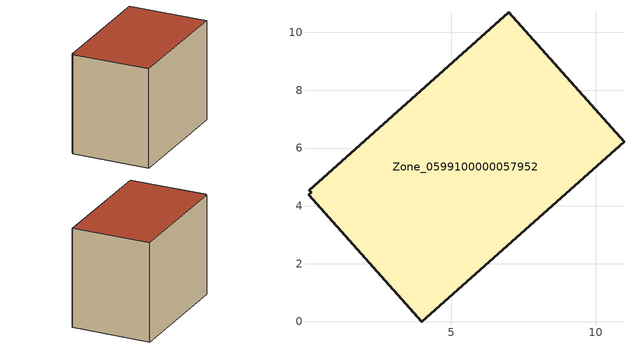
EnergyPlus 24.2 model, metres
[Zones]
Zone_0599100000057952
 floor ground (C_G): 0.07,4.38 0.17,4.47 0.1,4.55 6.99,10.69 10.98,6.22 3.98,0 z0
 wall outside (C_F): 10.98,6.22 6.99,10.69 0.1,4.55 0.17,4.47 0.07,4.38 3.98,0 10.98,6.22 z0:7.53
 roof outside (C_R): 0.17,4.47 0.07,4.38 3.98,0 10.98,6.22 6.99,10.69 0.1,4.55 z7.53
[BUILDING]
Pand.0599100000057952: North Axis=0; Terrain=City; Loads Convergence Tolerance Value=0.04; Temperature Convergence Tolerance Value=0.4; Solar Distribution=FullExterior; Maximum Number of Warmup Days=25; Minimum Number of Warmup Days=1
[Site:Location]
Rotterdam.The.Hague.AP_ZH_NLD Design_Conditions: Latitude=51.96; Longitude=4.45; Time Zone=1; Elevation=-4.5
[SITE:GROUNDTEMPERATURE:BUILDINGSURFACE]
18, 18, 18, 18, 18, 18, 18, 18, 18, 18, 18, 18
[MATERIAL] Thermal Absorptance=0.9; Solar Absorptance=0.7; Visible Absorptance=0.7
Name | Roughness | Thickness | Conductivity | Density | Specific Heat
G.TI.1965-1974 | MediumSmooth | 0.15 | 0.882353 | 540 | 1210
F.TI.1965-1974 | Rough | 0.3 | 0.697674 | 1920 | 840
R.TI.1965-1974 | MediumRough | 0.2 | 0.232558 | 1500 | 1000
[CONSTRUCTION]
C_G: G.TI.1965-1974
C_F: F.TI.1965-1974
C_R: R.TI.1965-1974
[ZONE]
Zone_0599100000057952: Type=1; Multiplier=1; Ceiling Height=Autocalculate; Volume=Autocalculate; Floor Area=autocalculate; Part of Total Floor Area=Yes
[ZONEINFILTRATION:DESIGNFLOWRATE]
Infil_Zone_0599100000057952: Zone or ZoneList or Space or SpaceList=Zone_0599100000057952; Schedule=AlwaysOn; Design Flow Rate Calculation Method=Flow/Area; Flow Rate per Floor Area=0.003; Constant Term Coefficient=1; Temperature Term Coefficient=0; Velocity Term Coefficient=0; Velocity Squared Term Coefficient=0
[HVACTEMPLATE:ZONE:IDEALLOADSAIRSYSTEM]
Zone_0599100000057952: Maximum Heating Supply Air Temperature=50; Minimum Cooling Supply Air Temperature=13; Maximum Heating Supply Air Humidity Ratio=0.0156; Minimum Cooling Supply Air Humidity Ratio=0.0077; Heating Limit=NoLimit; Cooling Limit=NoLimit; Dehumidification Control Type=ConstantSensibleHeatRatio; Cooling Sensible Heat Ratio=0.7; Dehumidification Setpoint=60; Humidification Control Type=None; Humidification Setpoint=30; Outdoor Air Method=None; Outdoor Air Flow Rate per Person=0.00944; Outdoor Air Flow Rate per Zone Floor Area=0; Outdoor Air Flow Rate per Zone=0; Demand Controlled Ventilation Type=None; Outdoor Air Economizer Type=NoEconomizer; Heat Recovery Type=None; Sensible Heat Recovery Effectiveness=0.7; Latent Heat Recovery Effectiveness=0.65
[ZONECONTROL:THERMOSTAT]
ThermostatControl_Zone_0599100000057952: Zone or ZoneList=Zone_0599100000057952; Control Type Schedule=DualSetpointControlType; Control 1=Thermostat_Zone_0599100000057952; Temperature Difference Between Cutout And Setpoint=0
[THERMOSTATSETPOINT:DUALSETPOINT]
Thermostat_Zone_0599100000057952: Heating Setpoint Temperature Schedule=HeatingSetpoint_Zone_0599100000057952; Cooling Setpoint Temperature Schedule=CoolingSetpoint_Zone_0599100000057952
[SCHEDULE:COMPACT]
HeatingSetpoint_Zone_0599100000057952: Through: 12/31, For: AllDays, Until: 24:00, 21
CoolingSetpoint_Zone_0599100000057952: Through: 12/31, For: AllDays, Until: 24:00, 24
DualSetpointControlType: Through: 12/31, For: AllDays, Until: 24:00, 4
AlwaysOn: Through: 12/31, For: AllDays, Until: 24:00, 1
